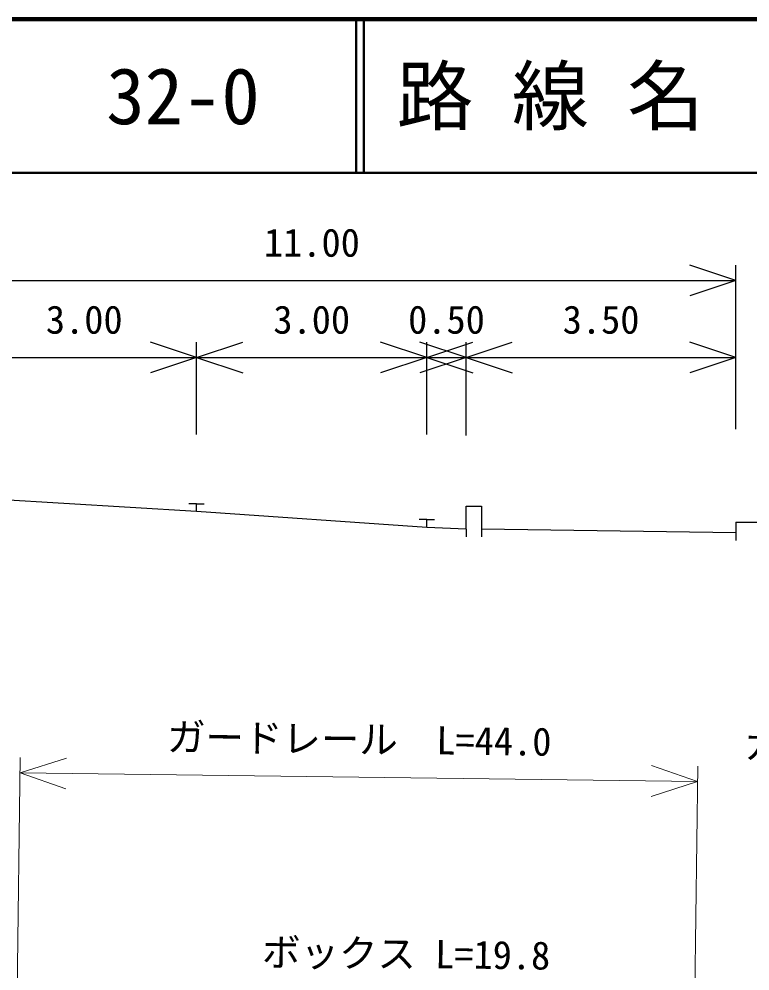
# Model space of a CAD drawing. Units: millimetres, scale not verified. Extents: x 40000 to 680000, y 20000 to 380000.
# Drawn here: x 155855 to 203348, y 318161 to 380000 of the extents above; entities that cross this region are included whole.
import ezdxf
from ezdxf.enums import TextEntityAlignment as Align

# ---------------------------------------------------------------- set-up
doc = ezdxf.new("R2010")
doc.units = ezdxf.units.MM
doc.header["$LTSCALE"] = 1000
for name, color, linetype, lineweight in [('M-BGD', 7, 'Continuous', 25), ('M-STR-HTXT', 7, 'Continuous', 13), ('M-TTL', 2, 'Continuous', 140), ('M-TTL-LINE', 7, 'Continuous', 50)]:
    doc.layers.add(name, color=color, linetype=linetype, lineweight=lineweight)
doc.layers.add('M-TTL-TXT', color=7, linetype='Continuous')
doc.styles.add('ＭＳ ゴシック', font='')
doc.styles.get('ＭＳ ゴシック').set_extended_font_data('MS Gothic')

msp = doc.modelspace()

# ---------------------------------------------------------------- linework, layer by layer
at = {"layer": 'M-BGD'}
for p, q in [((202440, 363010), (199440, 364010)), ((202440, 354160), (202440, 364010)), ((147331, 363010), (202440, 363010)), ((202440, 363010), (199440, 362010)), ((167392, 358010), (164392, 359010)), ((167392, 353899), (167392, 359010)), ((167392, 358010), (170392, 359010)), ((167392, 353010), (167392, 359010)), ((182351, 358010), (179351, 359010)), ((184907, 358010), (181907, 359010)), ((182351, 353010), (182351, 359010)), ((182351, 358010), (185351, 359010)), ((182351, 353259), (182351, 359010)), ((184907, 352953), (184907, 359010)), ((184907, 358010), (187907, 359010)), ((184907, 353360), (184907, 359010)), ((202440, 358010), (199440, 359010)), ((202440, 353360), (202440, 359010)), ((152791, 358010), (167392, 358010)), ((167392, 358010), (164392, 357010)), ((167392, 358010), (182351, 358010)), ((167392, 358010), (170392, 357010)), ((182351, 358010), (179351, 357010)), ((184907, 358010), (181907, 357010)), ((182351, 358010), (184907, 358010)), ((182351, 358010), (185351, 357010)), ((184907, 358010), (202440, 358010)), ((184907, 358010), (187907, 357010)), ((202440, 358010), (199440, 357010)), ((167392, 348010), (152791, 348899)), ((167392, 348510), (166892, 348510)), ((167392, 348010), (167392, 348510)), ((167392, 348510), (167892, 348510)), ((184907, 346860), (184907, 348360)), ((184907, 348360), (185907, 348360)), ((185907, 348360), (185907, 346861)), ((182351, 346980), (167392, 348010)), ((182351, 347480), (181851, 347480)), ((182351, 346980), (182351, 347480)), ((182351, 347480), (182851, 347480)), ((184907, 346860), (182351, 346980)), ((202440, 347318), (202440, 346620)), ((202440, 347318), (204940, 347318)), ((184907, 346860), (184907, 346360)), ((202440, 346620), (185907, 346861)), ((185907, 346861), (185907, 346361)), ((202440, 346620), (202440, 346120))]:
    msp.add_line(p, q, dxfattribs=at)
at = {"layer": 'M-STR-HTXT'}
for p, q in [((155446, 294255), (155932, 332032)), ((155919, 331032), (158931, 331994)), ((199940, 330467), (196953, 331505)), ((199468, 293689), (199953, 331466)), ((155919, 331032), (199940, 330467)), ((155919, 331032), (158906, 329994)), ((199940, 330467), (196928, 329505))]:
    msp.add_line(p, q, dxfattribs=at)
at = {"layer": 'M-TTL'}
msp.add_line((680000, 380000), (40000, 380000), dxfattribs=at)
at = {"layer": 'M-TTL-LINE'}
for p, q in [((177750, 380000), (177750, 370000)), ((178250, 380000), (178250, 370000)), ((40000, 370000), (680000, 370000))]:
    msp.add_line(p, q, dxfattribs=at)

# ---------------------------------------------------------------- texts
at = {"layer": 'M-BGD', "style": 'ＭＳ ゴシック'}
for s, p in [('11.00', (174885, 364010)), ('3.00', (160092, 359010)), ('3.00', (174872, 359010)), ('0.50', (183629, 359010)), ('3.50', (193674, 359010))]:
    msp.add_text(s, height=1833, dxfattribs=at).set_placement(p, align=Align.BOTTOM_CENTER)
at = {"layer": 'M-STR-HTXT', "style": 'ＭＳ ゴシック'}
for s, p in [('ガードレール\u3000L=44.0', (177942, 331749)), ('ガードレール\u3000L=21.0', (215469, 331252))]:
    msp.add_text(s, height=1833, rotation=359.264, dxfattribs=at).set_placement(p, align=Align.BOTTOM_CENTER)
msp.add_text('ボックス L=19.8', height=1833, rotation=359.264, dxfattribs=at).set_placement((171645, 319403), align=Align.MIDDLE_LEFT)
at = {"layer": 'M-TTL-TXT', "style": 'ＭＳ ゴシック'}
for s, p in [('路 線 名', (180380, 375000)), ('32-0', (161521, 375000))]:
    msp.add_text(s, height=3666, dxfattribs=at).set_placement(p, align=Align.MIDDLE_LEFT)

doc.saveas('drawing.dxf')
